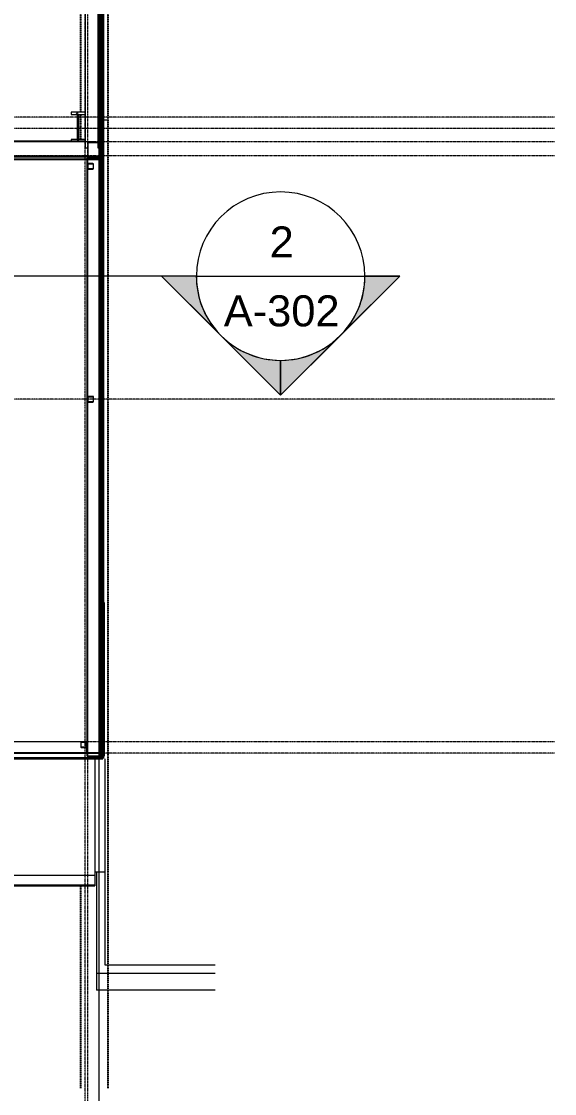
# Model space of a CAD drawing. Header units: inches. Extents: x 21400 to 32519, y -23426 to -19984.
# Drawn here: x 32042 to 32421, y -23038 to -22274 of the extents above; entities that cross this region are included whole.
import ezdxf

# ---------------------------------------------------------------- set-up
doc = ezdxf.new("R2010")
doc.units = ezdxf.units.IN
doc.header["$MEASUREMENT"] = 0
doc.linetypes.add('Grid Line 1_2_', pattern=[0.875, 0.5, -0.125, 0.125, -0.125])
doc.linetypes.add('Hidden', pattern=[0.28125, 0.1875, -0.09375])
for name, color, linetype, lineweight in [('A-FLOR-OTLN', 90, 'Continuous', 9), ('A-GLAZ-CWMG', 51, 'Continuous', 9), ('A-PROP-SBCK', 71, 'Hidden', 25), ('A-ROOF', 132, 'Continuous', 9), ('A-ROOF-OTLN', 132, 'Continuous', 9), ('A-WALL', 113, 'Continuous', 9), ('A-WALL-PATT', 111, 'Continuous', 25), ('C-BLDG-PADS', 91, 'Continuous', 9), ('C-TOPO', 7, 'Continuous', 9), ('Conc', 7, 'Continuous', 9), ('EOP-PR', 4, 'Continuous', 9), ('G-ANNO-SYMB', 111, 'Continuous', 9), ('L-SITE-WALL', 31, 'Continuous', 9), ('S-BEAM', 12, 'Continuous', 9), ('S-COLS', 52, 'Continuous', 9), ('S-GRID', 1, 'Continuous', 9)]:
    doc.layers.add(name, color=color, linetype=linetype, lineweight=lineweight)
doc.styles.add('Arial_1', font='arial.ttf', dxfattribs={"height": 22.129491})
pattern_1 = [(225, (32082.074, -22360.053), (23.758788, -23.758788), []), (225, (32082.074, -22396.053), (23.758788, -23.758788), [])]

# ---------------------------------------------------------------- blocks, each defined once
blk = doc.blocks.new('Girt_C - 10_D-1031050-Roof Low')
at = {"layer": 'S-BEAM'}
for p, q in [((26279.26, -22359.55), (22799.39, -22359.55)), ((26279.26, -22359.74), (26279.26, -22360.05)), ((22791.39, -22369.55), (26273.39, -22369.55))]:
    blk.add_line(p, q, dxfattribs=at)
blk = doc.blocks.new('Rectangular Mullion - Profile_Polycarbonate_right-1075846-Roof Low')
at = {"layer": 'A-GLAZ-CWMG', "lineweight": 13}
for p, q in [((0, 1.141125), (-3.622, 1.141125)), ((-3.622, 1.141125), (-3.622, 0.787125)), ((-3.622, 0.787125), (-3.372, 0.787125)), ((-3.5595, 0.849625), (-3.5595, 1.078625)), ((-3.5595, 1.078625), (-0.0625, 1.078625)), ((-3.372, 0.849625), (-3.5595, 0.849625)), ((-3.372, 0.787125), (-3.372, 0.849625)), ((-0.0625, 1.078625), (-0.0625, -0.922375)), ((0, -0.984875), (0, 1.141125)), ((-2.7715, -0.859875), (-2.834, -0.859875)), ((-2.834, -0.859875), (-2.834, -0.984875)), ((-2.834, -0.984875), (0, -0.984875)), ((-2.7715, -0.922375), (-2.7715, -0.859875)), ((-0.0625, -0.922375), (-2.7715, -0.922375))]:
    blk.add_line(p, q, dxfattribs=at)
blk = doc.blocks.new('Rectangular Mullion - Rectangular Mullion 1-827989-Roof Low')
at = {"layer": 'A-GLAZ-CWMG'}
blk.add_line((26285.02, -22798.93), (26284.02, -22798.93), dxfattribs=at)
blk = doc.blocks.new('Rectangular Mullion - Rectangular Mullion 1-827988-Roof Low')
at = {"layer": 'A-GLAZ-CWMG'}
for p, q in [((26285.02, -22797.43), (26284.02, -22797.43)), ((26285.02, -22796.37), (26285.02, -22797.43))]:
    blk.add_line(p, q, dxfattribs=at)
blk = doc.blocks.new('Rectangular Mullion - Rectangular Mullion 1-769201-Roof Low')
at = {"layer": 'A-GLAZ-CWMG'}
blk.add_line((26285.02, -22723.99), (26285.02, -22760.18), dxfattribs=at)
blk = doc.blocks.new('Rectangular Mullion - Rectangular Mullion 1-779532-Roof Low')
at = {"layer": 'A-GLAZ-CWMG'}
for p, q in [((26284.02, -22687.93), (26285.02, -22687.93)), ((26285.02, -22687.93), (26285.02, -22723.99))]:
    blk.add_line(p, q, dxfattribs=at)
blk = doc.blocks.new('Rectangular Mullion - Profile_Polycarbonate_Upper and left-1075931-Roof Low')
at = {"layer": 'A-GLAZ-CWMG', "lineweight": 13}
for p, q in [((-3.622, 1.141125), (0, 1.141125)), ((-3.622, 0.787125), (-3.622, 1.141125)), ((-3.372, 0.787125), (-3.622, 0.787125)), ((-0.0625, 1.078625), (-3.5595, 1.078625)), ((-3.5595, 1.078625), (-3.5595, 0.849625)), ((-3.5595, 0.849625), (-3.372, 0.849625)), ((-3.372, 0.849625), (-3.372, 0.787125)), ((-0.0625, -0.922375), (-0.0625, 1.078625)), ((0, 1.141125), (0, -0.984875)), ((-2.834, -0.984875), (-2.834, -0.859875)), ((-2.834, -0.859875), (-2.7715, -0.859875)), ((0, -0.984875), (-2.834, -0.984875)), ((-2.7715, -0.859875), (-2.7715, -0.922375)), ((-2.7715, -0.922375), (-0.0625, -0.922375))]:
    blk.add_line(p, q, dxfattribs=at)
blk = doc.blocks.new('HSS-Hollow Structural Section-Column - HSS4X4X1_4-V10-Roof Low')
at = {"layer": 'S-COLS', "lineweight": 15}
for p, q in [((-2, 1.534), (-2, -1.534)), ((-1.767, -1.534), (-1.767, 1.534)), ((1.534, 2), (-1.534, 2)), ((-1.534, 1.767), (1.534, 1.767)), ((1.767, 1.534), (1.767, -1.534)), ((2, -1.534), (2, 1.534)), ((1.534, -1.767), (-1.534, -1.767)), ((-1.534, -2), (1.534, -2))]:
    blk.add_line(p, q, dxfattribs=at)
for centre, radius, start, end in [((-1.534, 1.534), 0.466, 90, 180), ((-1.534, 1.534), 0.233, 90, 180), ((1.534, 1.534), 0.466, 360, 90), ((1.534, 1.534), 0.233, 0, 90), ((-1.534, -1.534), 0.466, 180, 270), ((-1.534, -1.534), 0.233, 180, 270), ((1.534, -1.534), 0.233, 270, 360), ((1.534, -1.534), 0.466, 270, 360)]:
    blk.add_arc(centre, radius, start, end, dxfattribs=at)
blk = doc.blocks.new('Girt_C - 8_D-1077143-Roof Low')
at = {"layer": 'S-BEAM'}
for p, q in [((25691.39, -22791.07), (25691.39, -22787.54)), ((25691.39, -22795.12), (25691.39, -22791.3)), ((25979.36, -22787.3), (25692.92, -22787.3)), ((26268.86, -22787.3), (25982.42, -22787.3)), ((26272.27, -22787.3), (26271.92, -22787.3)), ((26272.27, -22787.3), (26272.27, -22787.4)), ((26272.27, -22791.14), (26272.27, -22795.12)), ((25691.39, -22795.3), (25691.39, -22795.12)), ((26272.27, -22795.12), (26272.27, -22795.3))]:
    blk.add_line(p, q, dxfattribs=at)
blk = doc.blocks.new('columns and girder2 - one-V20-Roof Low')
at = {"layer": 'S-BEAM'}
h = blk.add_hatch(dxfattribs=at)
h.set_pattern_fill('FP_18', color=256, style=0, pattern_type=2)
h.set_pattern_definition(pattern_1)
h.paths.add_polyline_path([(5, -1.25), (-5, -1.25), (-5, -2), (5, -2)], flags=0)
h.paths.add_polyline_path([(-5, -20), (-5, -21.5), (5, -21.5), (5, -20)], flags=0)
h.paths.add_polyline_path([(5, -1204.75), (-4.25, -1204.75), (-4.25, -1206.25), (5, -1206.25)], flags=0)
h.paths.add_polyline_path([(5, -1224.25), (-4.25, -1224.25), (-4.25, -1225), (-5, -1225), (-5, -1225.75), (5, -1225.75), (5, -1225)], flags=0)
h = blk.add_hatch(dxfattribs=at)
h.set_pattern_fill('FP_18', color=256, style=0, pattern_type=2)
h.set_pattern_definition(pattern_1)
h.paths.add_polyline_path([(0.62, -2), (-0.63, -2), (-0.63, -20), (0.62, -20), (0.62, -3.93)], flags=0)
h.paths.add_polyline_path([(-0.63, -1206.25), (-0.63, -1224.25), (0.62, -1224.25), (0.62, -1206.25)], flags=0)
at = {"layer": 'S-BEAM', "lineweight": 15}
for p, q in [((-5, -2), (5, -2)), ((0.62, -2), (-0.63, -2)), ((-0.63, -2), (-0.63, -20)), ((0.62, -20), (0.62, -2)), ((5, -2), (5, -1.25)), ((5, -20), (-5, -20)), ((-5, -21.5), (5, -21.5)), ((-0.63, -20), (0.62, -20)), ((5, -21.5), (5, -20))]:
    blk.add_line(p, q, dxfattribs=at)
blk = doc.blocks.new('HSS-Hollow Structural Section-Column - HSS4X4X1_4-V22-Roof Low')
at = {"layer": 'S-COLS', "lineweight": 15}
for p, q in [((-2, 1.534), (-2, -1.534)), ((-1.767, -1.534), (-1.767, 1.534)), ((1.534, 2), (-1.534, 2)), ((-1.534, 1.767), (1.534, 1.767)), ((1.767, 1.534), (1.767, -1.534)), ((2, -1.534), (2, 1.534)), ((1.534, -1.767), (-1.534, -1.767)), ((-1.534, -2), (1.534, -2))]:
    blk.add_line(p, q, dxfattribs=at)
for centre, radius, start, end in [((-1.534, 1.534), 0.466, 90, 180), ((-1.534, 1.534), 0.233, 90, 180), ((1.534, 1.534), 0.466, 360, 90), ((1.534, 1.534), 0.233, 0, 90), ((-1.534, -1.534), 0.466, 180, 270), ((-1.534, -1.534), 0.233, 180, 270), ((1.534, -1.534), 0.233, 270, 360), ((1.534, -1.534), 0.466, 270, 360)]:
    blk.add_arc(centre, radius, start, end, dxfattribs=at)
blk = doc.blocks.new('Girt_C - 8_D-1077142-Roof Low')
at = {"layer": 'S-BEAM'}
for p, q in [((26273.39, -22360.05), (26273.39, -22370.34)), ((26273.39, -22360.05), (26273.58, -22360.05)), ((26273.58, -22360.05), (26280.75, -22360.05)), ((26273.39, -22370.34), (26273.39, -22371.37)), ((26281.39, -22369.99), (26281.39, -22364.05)), ((26281.39, -22370.34), (26281.39, -22370.05)), ((26281.39, -22371.37), (26281.39, -22370.34))]:
    blk.add_line(p, q, dxfattribs=at)
blk = doc.blocks.new('Girt_Z - 10_D-1076302-Roof Low')
at = {"layer": 'S-BEAM'}
for p, q in [((26271.39, -22220.43), (26271.39, -22364.05)), ((26280.75, -22364.05), (26280.75, -22220.43)), ((26280.82, -22364.05), (26280.82, -22220.43)), ((26281.39, -22364.05), (26281.39, -22220.43)), ((26273.39, -22364.05), (26271.58, -22364.05)), ((26280.82, -22364.05), (26280.75, -22364.05)), ((26281.39, -22364.05), (26280.82, -22364.05))]:
    blk.add_line(p, q, dxfattribs=at)
blk = doc.blocks.new('HSS-Hollow Structural Section-Column - HSS4X4X1_4-V24-Roof Low')
at = {"layer": 'S-COLS', "lineweight": 15}
for p, q in [((-2, 1.534), (-2, -1.534)), ((-1.767, -1.534), (-1.767, 1.534)), ((1.534, 2), (-1.534, 2)), ((-1.534, 1.767), (1.534, 1.767)), ((1.767, 1.534), (1.767, -1.534)), ((2, -1.534), (2, 1.534)), ((1.534, -1.767), (-1.534, -1.767)), ((-1.534, -2), (1.534, -2))]:
    blk.add_line(p, q, dxfattribs=at)
for centre, radius, start, end in [((-1.534, 1.534), 0.466, 90, 180), ((-1.534, 1.534), 0.233, 90, 180), ((1.534, 1.534), 0.466, 360, 90), ((1.534, 1.534), 0.233, 0, 90), ((-1.534, -1.534), 0.466, 180, 270), ((-1.534, -1.534), 0.233, 180, 270), ((1.534, -1.534), 0.233, 270, 360), ((1.534, -1.534), 0.466, 270, 360)]:
    blk.add_arc(centre, radius, start, end, dxfattribs=at)
blk = doc.blocks.new('Section - Section Head - Filled-1526-Roof Low')
at = {"layer": 'G-ANNO-SYMB'}
h = blk.add_hatch(color=256, dxfattribs=at)
edge = h.paths.add_edge_path(flags=0)
edge.add_line((-0.4268, 0.1768), (-0.25, 0.3536))
edge.add_line((-0.25, 0.3536), (-0.25, 0.25))
edge.add_arc((-0.25, 0), 0.25, 90, 135)
h = blk.add_hatch(color=256, dxfattribs=at)
edge = h.paths.add_edge_path(flags=0)
edge.add_arc((-0.25, 0), 0.25, 45, 90)
edge.add_line((-0.25, 0.25), (-0.25, 0.3536))
edge.add_line((-0.25, 0.3536), (-0.0732, 0.1768))
h = blk.add_hatch(color=256, dxfattribs=at)
edge = h.paths.add_edge_path(flags=0)
edge.add_arc((-0.25, 0), 0.2503, 137.9216, 180)
edge.add_line((-0.5003, 0), (-0.6036, 0))
edge.add_line((-0.6036, 0), (-0.4358, 0.1678))
h = blk.add_hatch(color=256, dxfattribs=at)
edge = h.paths.add_edge_path(flags=0)
edge.add_line((-0.0642, 0.1678), (0.1036, 0))
edge.add_line((0.1036, 0), (0.0003, 0))
edge.add_arc((-0.25, 0), 0.2503, 0, 42.0784)
for p, q in [((-0.25, 0.3536), (-0.6036, 0)), ((-0.25, 0.3536), (-0.4268, 0.1768)), ((-0.25, 0.3536), (0.1036, 0)), ((-0.25, 0.25), (-0.25, 0.3536)), ((-0.0732, 0.1768), (-0.25, 0.3536)), ((-0.25, 0.3536), (-0.25, 0.25)), ((-0.4358, 0.1678), (-0.6036, 0)), ((0.1036, 0), (-0.0642, 0.1678)), ((-0.6036, 0), (-0.5003, 0)), ((0.0003, 0), (0.1036, 0)), ((-0.5, 0), (-0.6036, 0)), ((0, 0), (0.1036, 0))]:
    blk.add_line(p, q, dxfattribs=at)
for radius, start, end in [(0.25, 360, 180), (0.25, 90, 135), (0.25, 45, 90), (0.2503, 137.9216, 180), (0.2503, 0, 42.0784), (0.25, 180, 360)]:
    blk.add_arc((-0.25, 0), radius, start, end, dxfattribs=at)

msp = doc.modelspace()

# ---------------------------------------------------------------- hatches: boundary and pattern name
at = {"layer": 'A-WALL-PATT', "lineweight": 9}
h = msp.add_hatch(dxfattribs=at)
h.set_pattern_fill('FP_3', color=256, style=0, pattern_type=2)
h.set_pattern_definition([(0, (5815.684, 0), (0, 30), []), (90, (5815.684, 0), (-30, 2e-15), [])])
h.paths.add_polyline_path([(32097.82, -22797.43), (32098.57, -22797.43), (32098.57, -22371.37), (32097.82, -22371.37), (32097.82, -22782.19)], flags=0)

# ---------------------------------------------------------------- linework, layer by layer
at = {"layer": 'A-FLOR-OTLN'}
msp.add_line((32101.17, -22880.07), (32094.07, -22880.07), dxfattribs=at)
at = {"layer": 'A-PROP-SBCK'}
for p, q in [((32103.2, -20555), (32103.2, -23033.96)), ((32083.86, -22108.95), (32083.86, -22338.55)), ((32083.86, -22340.05), (32083.86, -22358.05)), ((32083.86, -22889.83), (32083.86, -23033.96))]:
    msp.add_line(p, q, dxfattribs=at)
at = {"layer": 'A-ROOF'}
for p in [(32094.07, -22799.05), (31793.57, -22882.3)]:
    msp.add_line(p, (32094.07, -22882.3), dxfattribs=at)
at = {"layer": 'A-ROOF-OTLN'}
for p, q in [((32094.07, -22882.37), (31793.57, -22882.37)), ((32094.07, -22882.3), (32094.07, -22889.85)), ((32094.07, -22889.24), (31793.57, -22889.24)), ((31793.57, -22889.85), (32094.07, -22889.85))]:
    msp.add_line(p, q, dxfattribs=at)
at = {"layer": 'A-WALL', "lineweight": 25}
for p, q in [((32097.68, -22220.49), (32097.68, -22370.38)), ((32099.25, -22370.38), (32099.25, -22220.49)), ((32097.51, -22370.34), (28607.14, -22370.34)), ((32097.51, -22371.92), (32097.51, -22370.34)), ((32097.68, -22370.38), (32099.25, -22370.38)), ((28607.14, -22371.92), (32097.51, -22371.92))]:
    msp.add_line(p, q, dxfattribs=at)
at = {"layer": 'A-WALL'}
for p, q in [((32089.07, -22375.49), (32089.07, -22371.37)), ((32097.07, -22797.43), (32097.07, -22371.37)), ((32097.82, -22797.43), (32097.82, -22371.37)), ((32098.57, -22797.43), (32098.57, -22371.37)), ((32099.45, -22797.43), (32099.45, -22371.37)), ((32089.07, -22541.52), (32089.07, -22378.59)), ((32089.07, -22797.43), (32089.07, -22544.59)), ((32099.7, -22798.68), (31495.7, -22798.68))]:
    msp.add_line(p, q, dxfattribs=at)
at = {"layer": 'C-BLDG-PADS'}
for p, q in [((32100.07, -22687.93), (32100.07, -21121.3)), ((32100.07, -22798.3), (32100.07, -22797.43))]:
    msp.add_line(p, q, dxfattribs=at)
at = {"layer": 'C-TOPO'}
for p, q in [((32100.08, -21121.3), (32100.08, -22687.93)), ((32100.08, -22797.43), (32100.08, -22798.3))]:
    msp.add_line(p, q, dxfattribs=at)
at = {"layer": 'Conc'}
for p, q in [((32099.25, -22344.18), (32098.67, -22344.18)), ((32102.54, -22344.18), (32099.25, -22344.18)), ((32101.17, -22799.43), (32101.17, -22946.07)), ((32095.17, -22880.07), (32095.17, -22964.07)), ((32179.67, -22964.07), (32095.17, -22964.07))]:
    msp.add_line(p, q, dxfattribs=at)
at = {"layer": 'EOP-PR'}
for p, q in [((32095.17, -22952.07), (32179.67, -22952.07)), ((32101.17, -22946.07), (32179.67, -22946.07))]:
    msp.add_line(p, q, dxfattribs=at)
at = {"layer": 'G-ANNO-SYMB'}
for q in [(27695.05, -22455.33), (32286.29, -22455.33)]:
    msp.add_line((32166.29, -22455.33), q, dxfattribs=at)
at = {"layer": 'L-SITE-WALL'}
for p, q in [((28611.37, -22358.8), (32087.07, -22358.8)), ((32089.07, -22370.18), (28607.13, -22370.18))]:
    msp.add_line(p, q, dxfattribs=at)
at = {"layer": 'L-SITE-WALL', "lineweight": 25}
for p, q in [((32088.45, -22371.37), (32088.45, -22797.43)), ((32099.7, -22371.37), (32088.45, -22371.37)), ((32099.7, -22797.43), (32099.7, -22371.37)), ((31495.32, -22799.05), (32099.7, -22799.05)), ((32099.7, -22795.3), (31499.07, -22795.3)), ((32088.45, -22797.43), (32099.7, -22797.43)), ((32099.7, -22799.05), (32099.7, -22795.3))]:
    msp.add_line(p, q, dxfattribs=at)
at = {"layer": 'S-GRID', "linetype": 'Grid Line 1_2_'}
for p, q in [((32087.07, -23275.75), (32087.07, -20181.86)), ((32089.07, -23275.75), (32089.07, -20181.86)), ((32097.07, -23275.75), (32097.07, -20181.86)), ((32097.07, -23425.75), (32097.07, -20331.86)), ((32421.38, -22342.05), (27634.27, -22342.05)), ((32421.38, -22350.05), (27514.27, -22350.05)), ((32421.38, -22359.55), (27514.27, -22359.55)), ((32421.38, -22359.55), (27514.27, -22359.55)), ((32421.38, -22369.55), (27514.27, -22369.55)), ((32421.38, -22543.05), (27514.27, -22543.05)), ((32421.38, -22543.05), (27514.27, -22543.05)), ((32421.38, -22787.3), (27514.27, -22787.3)), ((32421.38, -22787.3), (27514.27, -22787.3)), ((32421.38, -22795.3), (27514.27, -22795.3)), ((32421.38, -22795.3), (27690.55, -22795.3))]:
    msp.add_line(p, q, dxfattribs=at)

# ---------------------------------------------------------------- block references
at = {"layer": 'A-GLAZ-CWMG'}
for name, p in [('Rectangular Mullion - Profile_Polycarbonate_right-1075846-Roof Low', (32097.57, -22371.13)), ('Rectangular Mullion - Rectangular Mullion 1-779532-Roof Low', (5815.68, 0)), ('Rectangular Mullion - Rectangular Mullion 1-769201-Roof Low', (5815.68, 0)), ('Rectangular Mullion - Rectangular Mullion 1-769201-Roof Low', (5815.68, -36.19)), ('Rectangular Mullion - Rectangular Mullion 1-827988-Roof Low', (5815.68, 0)), ('Rectangular Mullion - Rectangular Mullion 1-827989-Roof Low', (5815.68, 0))]:
    msp.add_blockref(name, p, dxfattribs=at)
at = {"layer": 'A-GLAZ-CWMG', "extrusion": (0, 0, -1), "rotation": 269.9999999999958}
msp.add_blockref('Rectangular Mullion - Profile_Polycarbonate_Upper and left-1075931-Roof Low', (-32098.46, -22370.44), dxfattribs=at)
at = {"layer": 'G-ANNO-SYMB', "xscale": 239.9999999999998, "yscale": 239.9999999999998, "zscale": 239.9999999999998, "rotation": 180}
msp.add_blockref('Section - Section Head - Filled-1526-Roof Low', (32166.29, -22455.33), dxfattribs=at)
at = {"layer": 'S-BEAM', "rotation": 180}
msp.add_blockref('columns and girder2 - one-V20-Roof Low', (32082.07, -22360.05), dxfattribs=at)
at = {"layer": 'S-BEAM'}
for name in ['Girt_Z - 10_D-1076302-Roof Low', 'Girt_C - 10_D-1031050-Roof Low', 'Girt_C - 8_D-1077142-Roof Low', 'Girt_C - 8_D-1077143-Roof Low']:
    msp.add_blockref(name, (5815.68, 0), dxfattribs=at)
at = {"layer": 'S-COLS', "rotation": 180}
for name, p in [('HSS-Hollow Structural Section-Column - HSS4X4X1_4-V24-Roof Low', (32091.07, -22377.05)), ('HSS-Hollow Structural Section-Column - HSS4X4X1_4-V22-Roof Low', (32091.07, -22543.05)), ('HSS-Hollow Structural Section-Column - HSS4X4X1_4-V10-Roof Low', (32086.07, -22789.3))]:
    msp.add_blockref(name, p, dxfattribs=at)

# ---------------------------------------------------------------- texts
at = {"layer": 'G-ANNO-SYMB', "attachment_point": 2, "line_spacing_factor": 0.938532, "style": 'Arial_1'}
for s, insert, char_height, width in [('2', (32227.05, -22419.91), 22.13, 20.52), ('A-302', (32227.05, -22469), 22.129, 98.28)]:
    msp.add_mtext(s, dxfattribs=dict(at, insert=insert, char_height=char_height, width=width))

doc.saveas('drawing.dxf')
